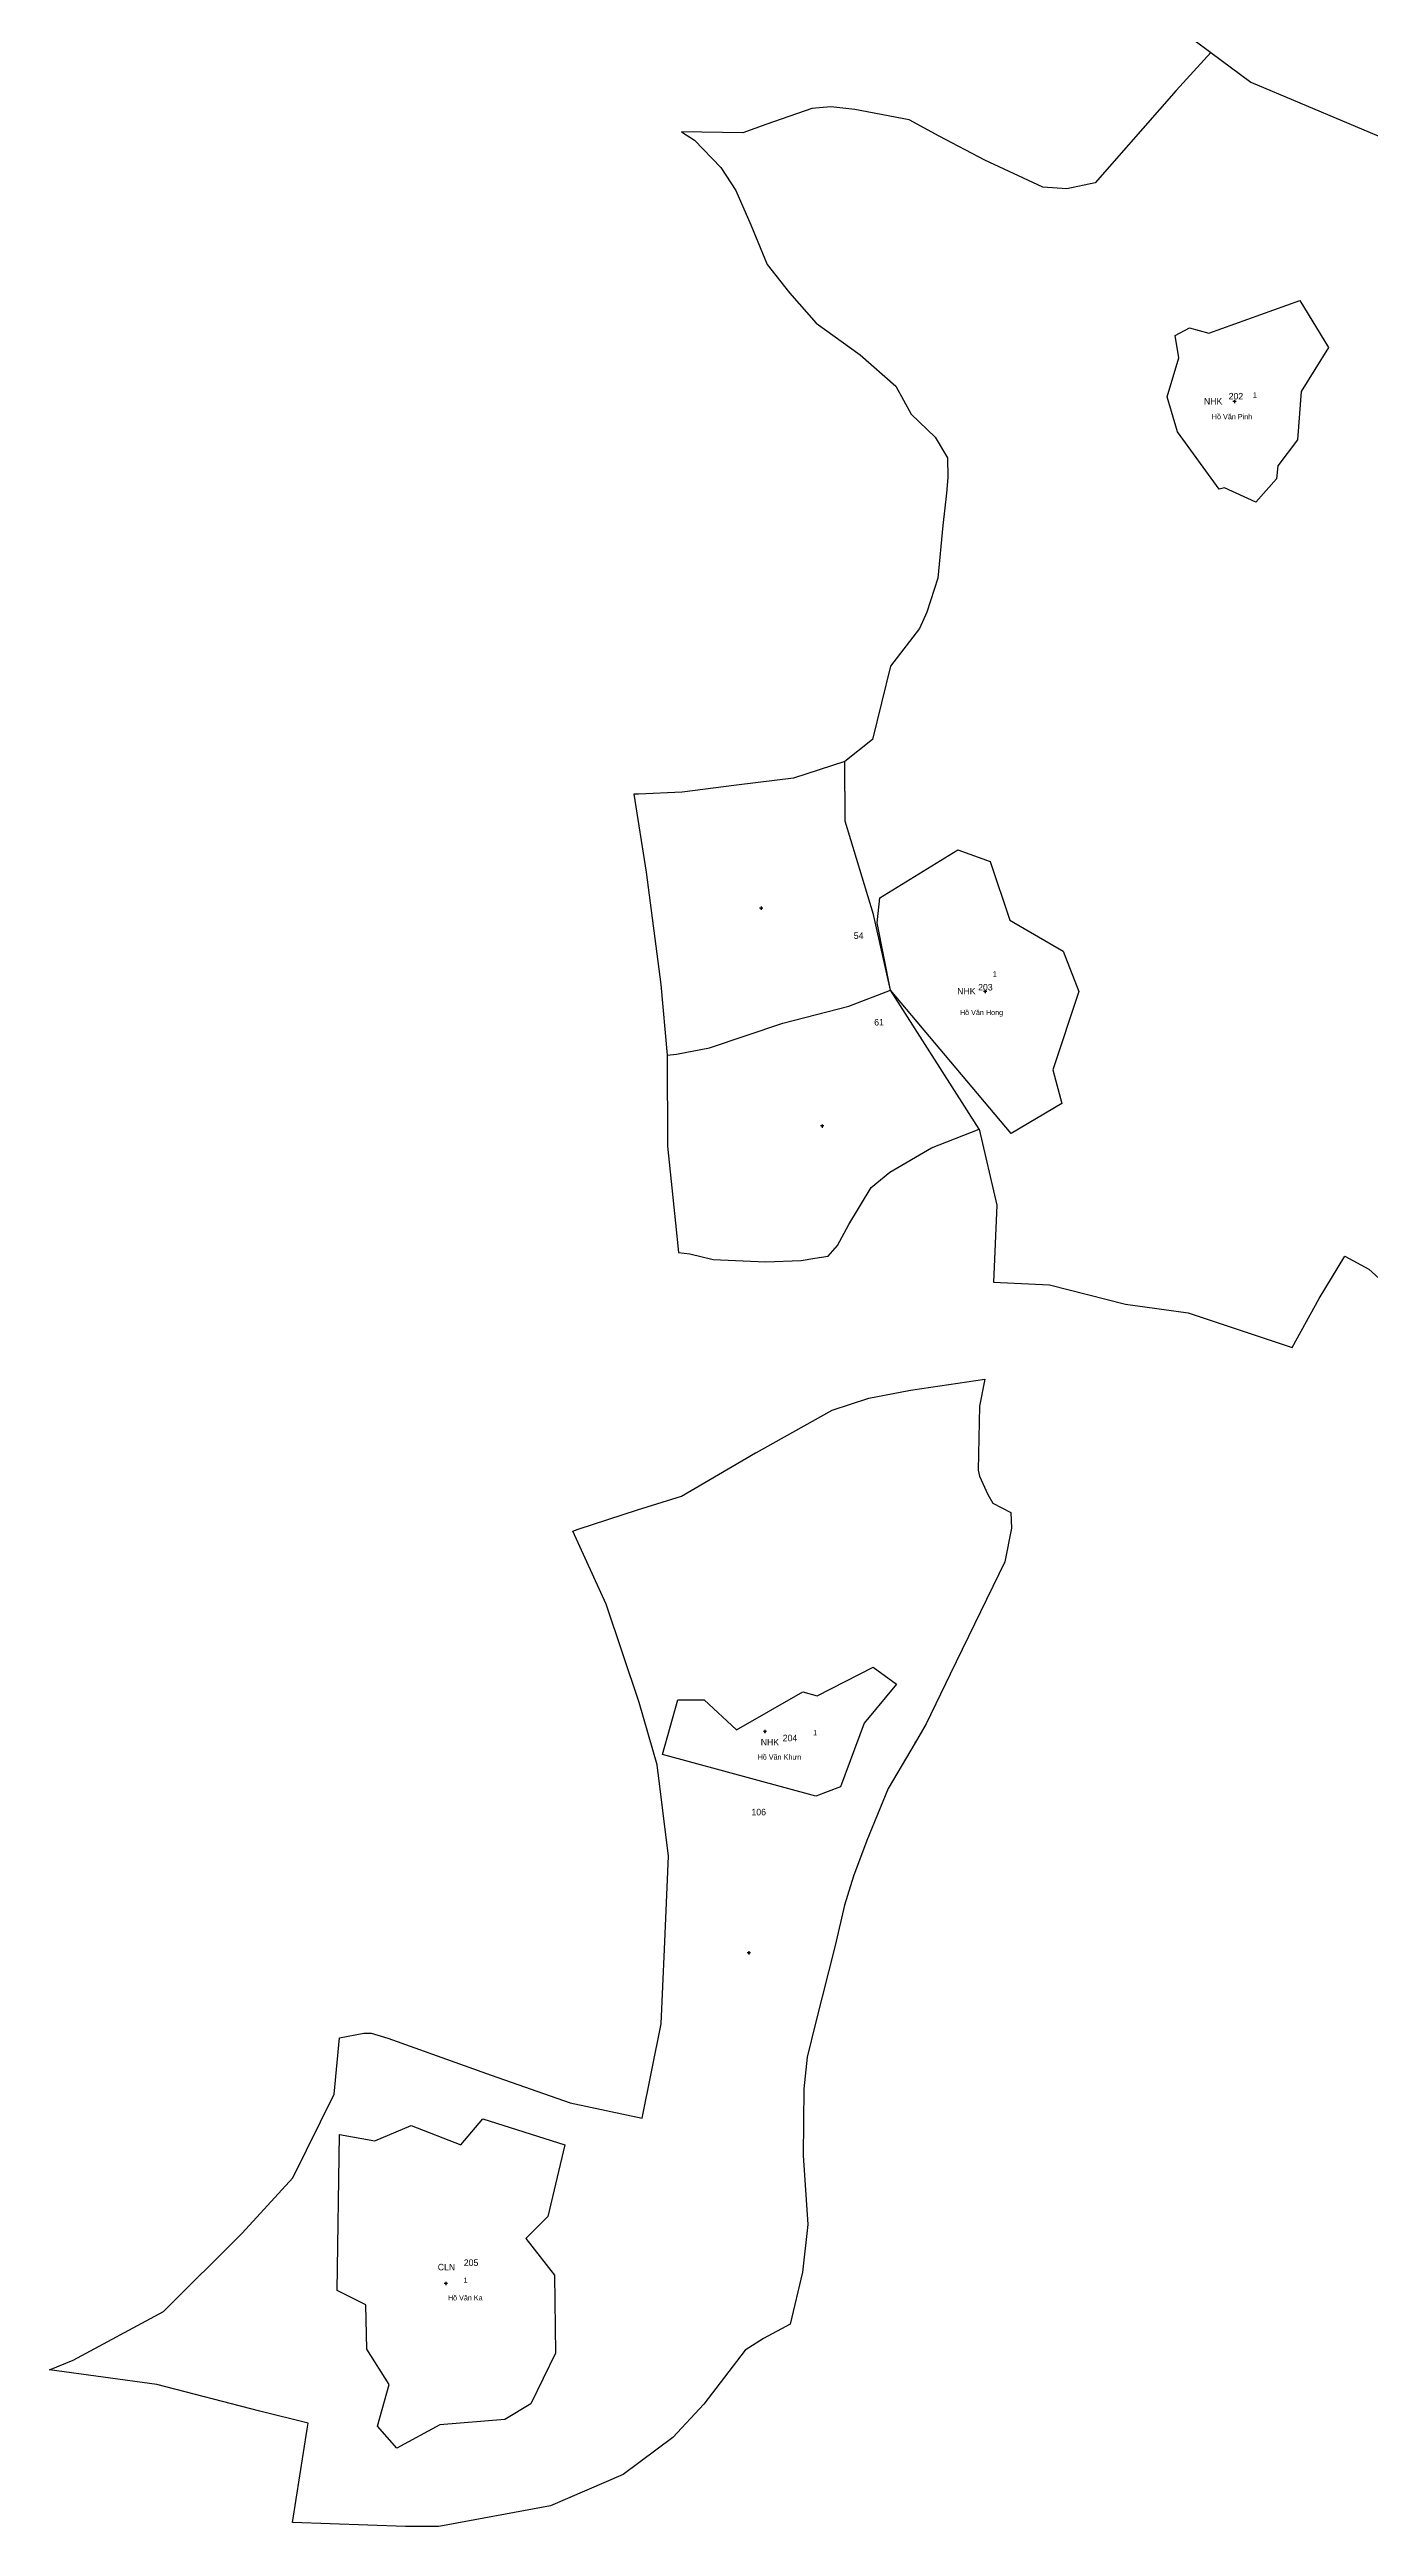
# Model space of a CAD drawing. Extents: x 549296 to 555555, y 1816545 to 1819816.
# Drawn here: x 551759 to 552774, y 1816554 to 1818457 of the extents above; entities that cross this region are included whole.
import ezdxf

# ---------------------------------------------------------------- set-up
doc = ezdxf.new("R2010")
doc.units = 0
for name, color, linetype in [('Level 10', 7, 'Continuous'), ('Level 11', 7, 'Continuous'), ('Level 12', 7, 'Continuous'), ('Level 13', 7, 'Continuous'), ('Level 14', 7, 'Continuous'), ('Level 20', 7, 'Continuous')]:
    doc.layers.add(name, color=color, linetype=linetype)

msp = doc.modelspace()

# ---------------------------------------------------------------- linework, layer by layer
at = {"layer": 'Level 10'}
for points in [[(552618, 1818190), (552627, 1818220), (552624, 1818237), (552635, 1818243), (552650, 1818239), (552720, 1818264), (552742, 1818228), (552721, 1818194), (552718, 1818157), (552703, 1818137), (552702, 1818127), (552686, 1818109), (552662, 1818120), (552658, 1818119), (552626, 1818163), (552618, 1818190)], [(552395, 1817786), (552397, 1817805), (552457, 1817842), (552482, 1817833), (552497, 1817788), (552538, 1817764), (552550, 1817733), (552530, 1817673), (552537, 1817647), (552498, 1817624), (552405.3, 1817734.1), (552395, 1817786)], [(552230, 1817147), (552242, 1817189), (552262, 1817189), (552287, 1817166), (552338, 1817195), (552349, 1817192), (552392, 1817214), (552410, 1817201), (552385, 1817171), (552367, 1817122), (552348, 1817115), (552230, 1817147)], [(551980, 1816735), (551982, 1816855), (552009, 1816850), (552037, 1816862), (552075, 1816847), (552092, 1816867), (552155, 1816847), (552142, 1816792), (552125, 1816775), (552147, 1816747), (552148, 1816687), (552129, 1816648), (552109, 1816636), (552059, 1816632), (552026, 1816614), (552011, 1816631), (552020, 1816663), (552003, 1816690), (552002, 1816724), (551980, 1816735)]]:
    msp.add_lwpolyline(points, dxfattribs=at)
at = {"layer": 'Level 11'}
for p, q in [((552669.1, 1818186.5), (552668.5, 1818186.5)), ((552669.7, 1818187.1), (552669.1, 1818186.5)), ((552669.1, 1818186.5), (552669.7, 1818185.9)), ((552669.7, 1818187.8), (552669.7, 1818187.1)), ((552670.3, 1818186.5), (552669.7, 1818187.1)), ((552669.7, 1818185.9), (552670.3, 1818186.5)), ((552669.7, 1818185.9), (552669.7, 1818185.2)), ((552671, 1818186.5), (552670.3, 1818186.5)), ((552305.4, 1817797.1), (552304.7, 1817797.1)), ((552306, 1817797.7), (552305.4, 1817797.1)), ((552305.4, 1817797.1), (552306, 1817796.5)), ((552306, 1817798.3), (552306, 1817797.7)), ((552306.6, 1817797.1), (552306, 1817797.7)), ((552306, 1817796.5), (552306.6, 1817797.1)), ((552306, 1817796.5), (552306, 1817795.8)), ((552307.2, 1817797.1), (552306.6, 1817797.1)), ((552477.5, 1817733), (552476.9, 1817733)), ((552478.1, 1817733.6), (552477.5, 1817733)), ((552477.5, 1817733), (552478.1, 1817732.4)), ((552478.1, 1817734.2), (552478.1, 1817733.6)), ((552478.7, 1817733), (552478.1, 1817733.6)), ((552478.1, 1817732.4), (552478.7, 1817733)), ((552478.1, 1817732.4), (552478.1, 1817731.8)), ((552479.4, 1817733), (552478.7, 1817733)), ((552352.3, 1817629.8), (552351.6, 1817629.8)), ((552352.9, 1817630.4), (552352.3, 1817629.8)), ((552352.3, 1817629.8), (552352.9, 1817629.1)), ((552352.9, 1817631), (552352.9, 1817630.4)), ((552353.5, 1817629.8), (552352.9, 1817630.4)), ((552352.9, 1817629.1), (552353.5, 1817629.8)), ((552352.9, 1817629.1), (552352.9, 1817628.5)), ((552354.1, 1817629.8), (552353.5, 1817629.8)), ((552308.8, 1817165.1), (552308.2, 1817164.5)), ((552308.8, 1817165.8), (552308.8, 1817165.1)), ((552309.4, 1817164.5), (552308.8, 1817165.1)), ((552308.2, 1817164.5), (552307.6, 1817164.5)), ((552308.2, 1817164.5), (552308.8, 1817163.9)), ((552308.8, 1817163.9), (552309.4, 1817164.5)), ((552308.8, 1817163.9), (552308.8, 1817163.2)), ((552310.1, 1817164.5), (552309.4, 1817164.5)), ((552295.9, 1816994.5), (552295.2, 1816994.5)), ((552296.5, 1816995.2), (552295.9, 1816994.5)), ((552295.9, 1816994.5), (552296.5, 1816993.9)), ((552296.5, 1816995.8), (552296.5, 1816995.2)), ((552297.1, 1816994.5), (552296.5, 1816995.2)), ((552296.5, 1816993.9), (552297.1, 1816994.5)), ((552296.5, 1816993.9), (552296.5, 1816993.3)), ((552297.8, 1816994.5), (552297.1, 1816994.5)), ((552063, 1816740.5), (552062.3, 1816740.5)), ((552063.6, 1816741.1), (552063, 1816740.5)), ((552063, 1816740.5), (552063.6, 1816739.9)), ((552063.6, 1816741.8), (552063.6, 1816741.1)), ((552064.2, 1816740.5), (552063.6, 1816741.1)), ((552063.6, 1816739.9), (552064.2, 1816740.5)), ((552063.6, 1816739.9), (552063.6, 1816739.2)), ((552064.8, 1816740.5), (552064.2, 1816740.5))]:
    msp.add_line(p, q, dxfattribs=at)
for centre in [(552669.7, 1818186.5), (552306, 1817797.1), (552478.1, 1817733), (552352.9, 1817629.8), (552308.8, 1817164.5), (552296.5, 1816994.5), (552063.6, 1816740.5)]:
    msp.add_circle(centre, 0.15, dxfattribs=at)
at = {"layer": 'Level 12'}
msp.add_line((552424.3, 1817156), (552424.7, 1817156.1), dxfattribs=at)
msp.add_lwpolyline([(552424.3, 1817156), (552424.7, 1817156.7)], dxfattribs=at)
at = {"layer": 'Level 20'}
for points in [[(552612.4, 1818483.7), (552651.5, 1818454.6)], [(552651.5, 1818454.6), (552624.9, 1818425.4), (552562.7, 1818354.4), (552540.8, 1818349.8), (552522.3, 1818351.1), (552477.9, 1818371.7), (552442.8, 1818390.2), (552419.7, 1818402.8), (552377.9, 1818410.8), (552359.4, 1818412.8), (552344.8, 1818411.4), (552310.4, 1818399.5), (552291.9, 1818392.9), (552244.6, 1818393.7), (552254.6, 1818387.3), (552274.9, 1818366.3), (552286.4, 1818348.6), (552297.9, 1818322.2), (552310.6, 1818291.6), (552327.7, 1818269.8), (552348.2, 1818246.6), (552381.9, 1818222.3), (552409.5, 1818198.3), (552421.3, 1818176.6), (552439.6, 1818158.9), (552449.2, 1818143), (552449.5, 1818128.1), (552448.3, 1818116.1), (552445.5, 1818091.1), (552441.6, 1818050.7), (552433.2, 1818024.5), (552427.7, 1818012), (552405.4, 1817983.1), (552391.6, 1817926.6), (552370.3, 1817909.9)], [(552651.5, 1818454.6), (552682.3, 1818431.7), (552795.2, 1818384.1)], [(552370.3, 1817909.9), (552330.8, 1817897), (552287, 1817891.7), (552245.1, 1817886.3), (552211.7, 1817884.8), (552208.1, 1817884.7), (552217.5, 1817824.9), (552228.9, 1817738.4), (552233.7, 1817684.3)], [(552405.3, 1817734.1), (552392.2, 1817792.4), (552370.6, 1817863.9), (552370.3, 1817909.9)], [(552233.7, 1817684.3), (552240.9, 1817685.1), (552266.2, 1817689.9), (552322.6, 1817708.7), (552373.4, 1817721.8), (552405.3, 1817734.1)], [(552473.4, 1817627.3), (552405.3, 1817734.1)], [(552233.7, 1817684.3), (552234, 1817614.2), (552240, 1817555.2), (552242.4, 1817532.7), (552251.2, 1817531.7), (552269, 1817527.2), (552309.2, 1817525.5), (552336.8, 1817526.4), (552347.2, 1817528.2), (552357.4, 1817529.9), (552364.5, 1817538), (552373.4, 1817554.1), (552390.4, 1817582.6), (552404.7, 1817594.2), (552436.8, 1817613), (552473.4, 1817627.3)], [(552473.4, 1817627.3), (552487.1, 1817569), (552484.5, 1817509.8), (552527.4, 1817507.8), (552585.8, 1817492.9), (552634, 1817486.2), (552713.9, 1817459.6), (552734.8, 1817497.2), (552754.4, 1817529.7), (552772.9, 1817519.9), (552794, 1817500.8)], [(551759, 1816674.1), (551777.1, 1816681.7), (551846.7, 1816718.9), (551907, 1816779.2), (551946, 1816821.8), (551977.7, 1816886), (551981.8, 1816929.3), (552000.7, 1816932.8), (552006.3, 1816932.8), (552018.9, 1816929.1), (552098.4, 1816900.5), (552159.1, 1816879.2), (552214.4, 1816867.5), (552229.2, 1816939.9), (552231.6, 1816997.3), (552234.6, 1817068.7), (552226.1, 1817138.9), (552212.2, 1817186.9), (552186.7, 1817262.4), (552161.3, 1817318.6), (552165.4, 1817320), (552210.8, 1817335), (552244.6, 1817345.3), (552301.7, 1817378.6), (552302.4, 1817379), (552360.6, 1817411.4), (552388.6, 1817420.8), (552419.3, 1817426.6), (552422.6, 1817427.2), (552477.8, 1817435.2), (552473.6, 1817414.5), (552472.8, 1817365.3), (552473.8, 1817360.7), (552477.5, 1817352.2), (552480.1, 1817346.6), (552483.9, 1817340), (552497.9, 1817332.9), (552498.2, 1817320.7), (552493.1, 1817295), (552451.2, 1817208.6), (552432.8, 1817170.4), (552424.3, 1817156), (552403.6, 1817120.9), (552387.1, 1817080.8), (552376.9, 1817053.5), (552369.9, 1817031.2), (552362.9, 1817000.1), (552347.7, 1816940.4), (552341.3, 1816914.3), (552338.8, 1816890.1), (552338.2, 1816838.9), (552341.7, 1816785.8), (552337.6, 1816749.2), (552328.3, 1816709.2), (552307.6, 1816698.2), (552293.7, 1816689.2), (552261.8, 1816647.8), (552238, 1816622.3), (552199.8, 1816593.7), (552144.1, 1816569.8), (552058.1, 1816553.8), (552032.7, 1816553.8), (551945.7, 1816556.9), (551957.1, 1816628.7), (551957.7, 1816633.3), (551920.7, 1816642.4), (551841.4, 1816662.9), (551759, 1816674.1)]]:
    msp.add_lwpolyline(points, dxfattribs=at)

# ---------------------------------------------------------------- texts
at = {"layer": 'Level 11'}
for s, p in [('Hồ Văn Pinh', (552652.3, 1818172.8)), ('Hồ Văn Hong', (552458.7, 1817715)), ('Hồ Văn Khưn', (552303.2, 1817143)), ('Hồ Văn Ka', (552065.2, 1816727.5))]:
    msp.add_text(s, height=4, dxfattribs=at).set_placement(p)
at = {"layer": 'Level 12'}
for p in [(552683.8, 1818189.4), (552483.9, 1817744.6), (552345.9, 1817161.7), (552077.2, 1816741.1)]:
    msp.add_text('1', height=4, dxfattribs=at).set_placement(p)
at = {"layer": 'Level 13'}
for s, p in [('NHK', (552646.2, 1818184.1)), ('NHK', (552456.6, 1817730.9)), ('NHK', (552305.6, 1817153.9)), ('CLN', (552057.4, 1816750.6))]:
    msp.add_text(s, height=5, dxfattribs=at).set_placement(p)
at = {"layer": 'Level 14'}
for s, p in [('202', (552665.2, 1818188)), ('54', (552377.1, 1817773.5)), ('203', (552472.7, 1817733.9)), ('61', (552392.8, 1817707)), ('204', (552322.5, 1817157.1)), ('106', (552298.5, 1817100.2)), ('205', (552077.4, 1816754))]:
    msp.add_text(s, height=5, dxfattribs=at).set_placement(p)

doc.saveas('drawing.dxf')
